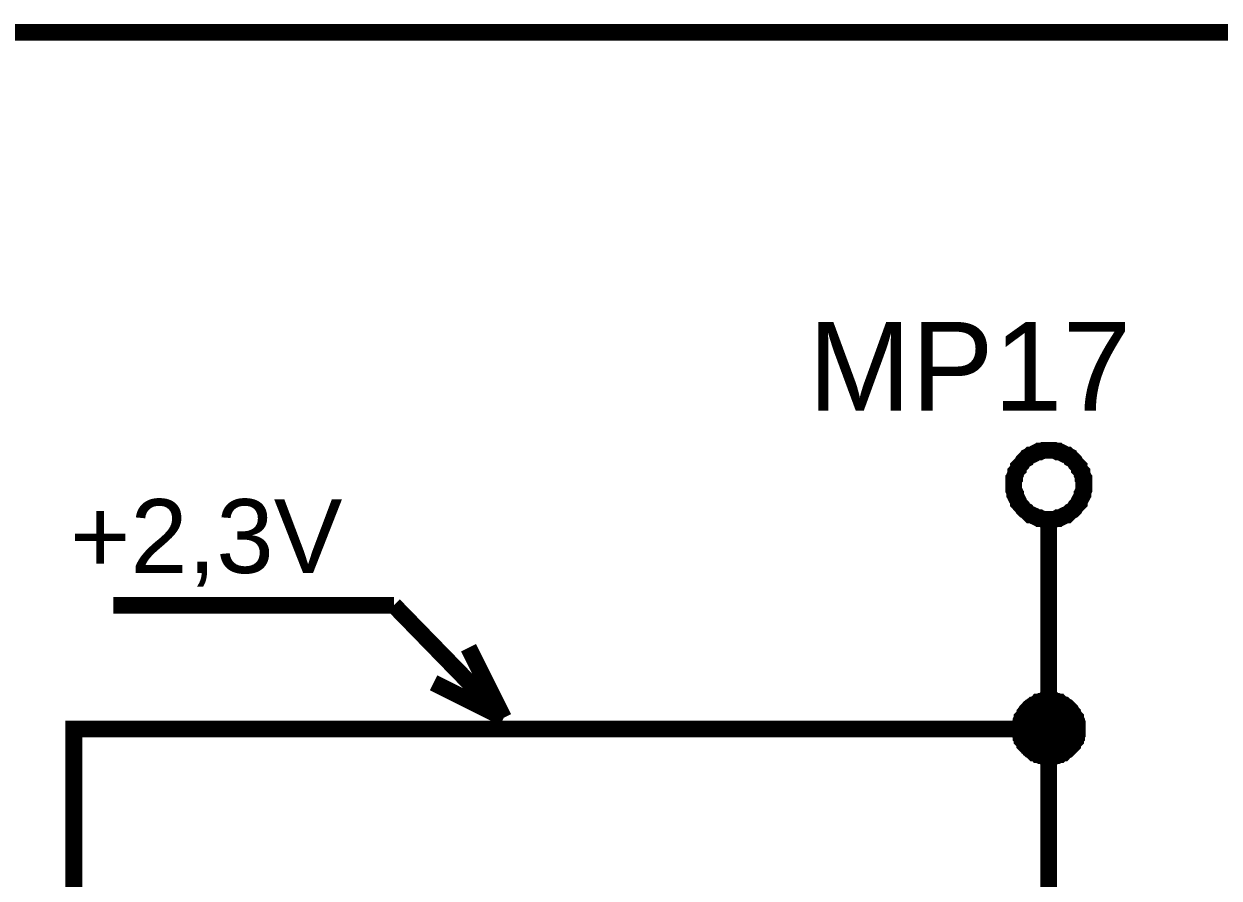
# Model space of a CAD drawing. Header units: millimetres. Extents: x -2024 to 917, y -725 to 13.
# Drawn here: x 366.23 to 387.68, y -256.47 to -241.14 of the extents above; entities that cross this region are included whole.
import ezdxf

# ---------------------------------------------------------------- set-up
doc = ezdxf.new("R2010")
doc.units = ezdxf.units.MM
doc.layers.add('Sheet', color=255, linetype='Continuous')
doc.styles.get("Standard").update_dxf_attribs({"font": 'arial.ttf'})

msp = doc.modelspace()

# ---------------------------------------------------------------- linework, layer by layer
at = {"layer": 'Sheet'}
for points, const_width in [([(322.157, -246.295), (322.157, -241.294), (334.637, -241.294), (429.607, -241.294), (434.589, -241.294)], 0.3), ([(383.992, -249.408), (383.992, -249.375), (383.992, -249.342), (383.992, -249.309), (384.009, -249.292), (384.009, -249.259), (384.025, -249.226), (384.025, -249.193), (384.042, -249.176), (384.058, -249.143), (384.075, -249.127), (384.075, -249.094), (384.091, -249.077), (384.124, -249.044), (384.141, -249.027), (384.158, -248.994), (384.174, -248.978), (384.191, -248.961), (384.224, -248.945), (384.24, -248.911), (384.273, -248.895), (384.29, -248.878), (384.323, -248.878), (384.356, -248.862), (384.373, -248.845), (384.406, -248.829), (384.439, -248.829), (384.456, -248.812), (384.489, -248.812), (384.522, -248.796), (384.555, -248.796), (384.588, -248.796), (384.621, -248.796)], 0.3), ([(384.621, -248.796), (384.588, -248.796), (384.555, -248.796), (384.522, -248.796), (384.489, -248.812), (384.456, -248.812), (384.439, -248.829), (384.406, -248.829), (384.373, -248.845), (384.356, -248.862), (384.323, -248.878), (384.29, -248.878), (384.273, -248.895), (384.24, -248.911), (384.224, -248.945), (384.191, -248.961), (384.174, -248.978), (384.158, -248.994), (384.141, -249.027), (384.124, -249.044), (384.091, -249.077), (384.075, -249.094), (384.075, -249.127), (384.058, -249.143), (384.042, -249.176), (384.025, -249.193), (384.025, -249.226), (384.009, -249.259), (384.009, -249.292), (383.992, -249.309), (383.992, -249.342), (383.992, -249.375), (383.992, -249.408)], 0.3), ([(384.621, -248.796), (384.654, -248.796), (384.687, -248.796), (384.72, -248.796), (384.753, -248.812), (384.787, -248.812), (384.803, -248.829), (384.836, -248.829), (384.869, -248.845), (384.886, -248.862), (384.919, -248.878), (384.952, -248.878), (384.969, -248.895), (385.002, -248.911), (385.018, -248.945), (385.051, -248.961), (385.068, -248.978), (385.084, -248.994), (385.101, -249.027), (385.118, -249.044), (385.151, -249.077), (385.167, -249.094), (385.167, -249.127), (385.184, -249.143), (385.2, -249.176), (385.217, -249.193), (385.217, -249.226), (385.233, -249.259), (385.233, -249.292), (385.25, -249.309), (385.25, -249.342), (385.25, -249.375), (385.25, -249.408)], 0.3), ([(385.25, -249.408), (385.25, -249.375), (385.25, -249.342), (385.25, -249.309), (385.233, -249.292), (385.233, -249.259), (385.217, -249.226), (385.217, -249.193), (385.2, -249.176), (385.184, -249.143), (385.167, -249.127), (385.167, -249.094), (385.151, -249.077), (385.118, -249.044), (385.101, -249.027), (385.084, -248.994), (385.068, -248.978), (385.051, -248.961), (385.018, -248.945), (385.002, -248.911), (384.969, -248.895), (384.952, -248.878), (384.919, -248.878), (384.886, -248.862), (384.869, -248.845), (384.836, -248.829), (384.803, -248.829), (384.787, -248.812), (384.753, -248.812), (384.72, -248.796), (384.687, -248.796), (384.654, -248.796), (384.621, -248.796)], 0.3), ([(384.621, -250.037), (384.588, -250.037), (384.555, -250.037), (384.522, -250.037), (384.489, -250.021), (384.456, -250.021), (384.439, -250.004), (384.406, -250.004), (384.373, -249.988), (384.356, -249.971), (384.323, -249.955), (384.29, -249.955), (384.273, -249.938), (384.24, -249.905), (384.224, -249.888), (384.191, -249.872), (384.174, -249.855), (384.158, -249.839), (384.141, -249.806), (384.124, -249.789), (384.091, -249.756), (384.075, -249.739), (384.075, -249.706), (384.058, -249.673), (384.042, -249.657), (384.025, -249.624), (384.025, -249.59), (384.009, -249.574), (384.009, -249.541), (383.992, -249.508), (383.992, -249.474), (383.992, -249.441), (383.992, -249.408)], 0.3), ([(383.992, -249.408), (383.992, -249.408)], 0.3), ([(383.992, -249.408), (383.992, -249.441), (383.992, -249.474), (383.992, -249.508), (384.009, -249.541), (384.009, -249.574), (384.025, -249.59), (384.025, -249.624), (384.042, -249.657), (384.058, -249.673), (384.075, -249.706), (384.075, -249.739), (384.091, -249.756), (384.124, -249.789), (384.141, -249.806), (384.158, -249.839), (384.174, -249.855), (384.191, -249.872), (384.224, -249.888), (384.24, -249.905), (384.273, -249.938), (384.29, -249.955), (384.323, -249.955), (384.356, -249.971), (384.373, -249.988), (384.406, -250.004), (384.439, -250.004), (384.456, -250.021), (384.489, -250.021), (384.522, -250.037), (384.555, -250.037), (384.588, -250.037), (384.621, -250.037)], 0.3), ([(385.25, -249.408), (385.25, -249.441), (385.25, -249.474), (385.25, -249.508), (385.233, -249.541), (385.233, -249.574), (385.217, -249.59), (385.217, -249.624), (385.2, -249.657), (385.184, -249.673), (385.167, -249.706), (385.167, -249.739), (385.151, -249.756), (385.118, -249.789), (385.101, -249.806), (385.084, -249.839), (385.068, -249.855), (385.051, -249.872), (385.018, -249.888), (385.002, -249.905), (384.969, -249.938), (384.952, -249.955), (384.919, -249.955), (384.886, -249.971), (384.869, -249.988), (384.836, -250.004), (384.803, -250.004), (384.787, -250.021), (384.753, -250.021), (384.72, -250.037), (384.687, -250.037), (384.654, -250.037), (384.621, -250.037)], 0.3), ([(384.621, -250.037), (384.654, -250.037), (384.687, -250.037), (384.72, -250.037), (384.753, -250.021), (384.787, -250.021), (384.803, -250.004), (384.836, -250.004), (384.869, -249.988), (384.886, -249.971), (384.919, -249.955), (384.952, -249.955), (384.969, -249.938), (385.002, -249.905), (385.018, -249.888), (385.051, -249.872), (385.068, -249.855), (385.084, -249.839), (385.101, -249.806), (385.118, -249.789), (385.151, -249.756), (385.167, -249.739), (385.167, -249.706), (385.184, -249.673), (385.2, -249.657), (385.217, -249.624), (385.217, -249.59), (385.233, -249.574), (385.233, -249.541), (385.25, -249.508), (385.25, -249.474), (385.25, -249.441), (385.25, -249.408)], 0.3), ([(385.25, -249.408), (385.25, -249.408), (385.25, -249.408), (385.25, -249.408), (385.25, -249.408), (385.25, -249.408), (385.25, -249.408), (385.25, -249.408), (385.25, -249.408), (385.25, -249.408), (385.25, -249.408), (385.25, -249.408), (385.25, -249.408), (385.25, -249.408), (385.25, -249.408), (385.25, -249.408), (385.25, -249.408), (385.25, -249.408), (385.25, -249.408), (385.25, -249.408), (385.25, -249.408), (385.25, -249.408), (385.25, -249.408), (385.25, -249.408), (385.25, -249.408), (385.25, -249.408), (385.25, -249.408), (385.25, -249.408), (385.25, -249.408), (385.25, -249.408), (385.25, -249.408), (385.25, -249.408), (385.25, -249.408)], 0.3), ([(385.25, -249.408), (385.25, -249.408)], 0.3), ([(384.621, -250.037), (384.621, -251.296)], 0.3), ([(384.621, -253.796), (384.621, -251.296)], 0.3), ([(372.87, -251.577), (367.838, -251.577)], 0.3), ([(374.839, -253.598), (372.87, -251.577)], 0.3), ([(374.839, -253.598), (374.21, -252.339)], 0.3), ([(374.839, -253.598), (373.581, -252.968)], 0.3), ([(384.108, -253.796), (384.108, -253.763), (384.108, -253.747), (384.108, -253.714), (384.124, -253.697), (384.124, -253.664), (384.124, -253.647), (384.141, -253.614), (384.141, -253.598), (384.158, -253.581), (384.174, -253.548), (384.191, -253.531), (384.191, -253.515), (384.207, -253.498), (384.224, -253.465), (384.24, -253.449), (384.257, -253.432), (384.273, -253.415), (384.29, -253.399), (384.323, -253.382), (384.34, -253.366), (384.356, -253.366), (384.373, -253.349), (384.406, -253.333), (384.422, -253.316), (384.439, -253.316), (384.472, -253.3), (384.489, -253.3), (384.522, -253.3), (384.538, -253.283), (384.571, -253.283), (384.588, -253.283), (384.621, -253.283)], 0.3), ([(384.108, -253.796), (384.108, -253.763), (384.108, -253.747), (384.108, -253.714), (384.124, -253.697), (384.124, -253.664), (384.124, -253.647), (384.141, -253.614), (384.141, -253.598), (384.158, -253.581), (384.174, -253.548), (384.191, -253.531), (384.191, -253.515), (384.207, -253.498), (384.224, -253.465), (384.24, -253.449), (384.257, -253.432), (384.273, -253.415), (384.29, -253.399), (384.323, -253.382), (384.34, -253.366), (384.356, -253.366), (384.373, -253.349), (384.406, -253.333), (384.422, -253.316), (384.439, -253.316), (384.472, -253.3), (384.489, -253.3), (384.522, -253.3), (384.538, -253.283), (384.571, -253.283), (384.588, -253.283), (384.621, -253.283)], 0.3), ([(384.108, -253.796), (384.108, -253.763), (384.108, -253.747), (384.108, -253.714), (384.124, -253.697), (384.124, -253.664), (384.124, -253.647), (384.141, -253.614), (384.141, -253.598), (384.158, -253.581), (384.174, -253.548), (384.191, -253.531), (384.191, -253.515), (384.207, -253.498), (384.224, -253.465), (384.24, -253.449), (384.257, -253.432), (384.273, -253.415), (384.29, -253.399), (384.323, -253.382), (384.34, -253.366), (384.356, -253.366), (384.373, -253.349), (384.406, -253.333), (384.422, -253.316), (384.439, -253.316), (384.472, -253.3), (384.489, -253.3), (384.522, -253.3), (384.538, -253.283), (384.571, -253.283), (384.588, -253.283), (384.621, -253.283)], 0.3), ([(384.108, -253.796), (384.108, -253.763), (384.108, -253.747), (384.108, -253.714), (384.124, -253.697), (384.124, -253.664), (384.124, -253.647), (384.141, -253.614), (384.141, -253.598), (384.158, -253.581), (384.174, -253.548), (384.191, -253.531), (384.191, -253.515), (384.207, -253.498), (384.224, -253.465), (384.24, -253.449), (384.257, -253.432), (384.273, -253.415), (384.29, -253.399), (384.323, -253.382), (384.34, -253.366), (384.356, -253.366), (384.373, -253.349), (384.406, -253.333), (384.422, -253.316), (384.439, -253.316), (384.472, -253.3), (384.489, -253.3), (384.522, -253.3), (384.538, -253.283), (384.571, -253.283), (384.588, -253.283), (384.621, -253.283)], 0.3), ([(384.108, -253.796), (384.108, -253.763), (384.108, -253.747), (384.108, -253.714), (384.124, -253.697), (384.124, -253.664), (384.124, -253.647), (384.141, -253.614), (384.141, -253.598), (384.158, -253.581), (384.174, -253.548), (384.191, -253.531), (384.191, -253.515), (384.207, -253.498), (384.224, -253.465), (384.24, -253.449), (384.257, -253.432), (384.273, -253.415), (384.29, -253.399), (384.323, -253.382), (384.34, -253.366), (384.356, -253.366), (384.373, -253.349), (384.406, -253.333), (384.422, -253.316), (384.439, -253.316), (384.472, -253.3), (384.489, -253.3), (384.522, -253.3), (384.538, -253.283), (384.571, -253.283), (384.588, -253.283), (384.621, -253.283)], 0.0991), ([(384.108, -253.796), (384.108, -253.763), (384.108, -253.747), (384.108, -253.714), (384.124, -253.697), (384.124, -253.664), (384.124, -253.647), (384.141, -253.614), (384.141, -253.598), (384.158, -253.581), (384.174, -253.548), (384.191, -253.531), (384.191, -253.515), (384.207, -253.498), (384.224, -253.465), (384.24, -253.449), (384.257, -253.432), (384.273, -253.415), (384.29, -253.399), (384.323, -253.382), (384.34, -253.366), (384.356, -253.366), (384.373, -253.349), (384.406, -253.333), (384.422, -253.316), (384.439, -253.316), (384.472, -253.3), (384.489, -253.3), (384.522, -253.3), (384.538, -253.283), (384.571, -253.283), (384.588, -253.283), (384.621, -253.283)], 0.0991), ([(384.108, -253.796), (384.108, -253.763), (384.108, -253.747), (384.108, -253.714), (384.124, -253.697), (384.124, -253.664), (384.124, -253.647), (384.141, -253.614), (384.141, -253.598), (384.158, -253.581), (384.174, -253.548), (384.191, -253.531), (384.191, -253.515), (384.207, -253.498), (384.224, -253.465), (384.24, -253.449), (384.257, -253.432), (384.273, -253.415), (384.29, -253.399), (384.323, -253.382), (384.34, -253.366), (384.356, -253.366), (384.373, -253.349), (384.406, -253.333), (384.422, -253.316), (384.439, -253.316), (384.472, -253.3), (384.489, -253.3), (384.522, -253.3), (384.538, -253.283), (384.571, -253.283), (384.588, -253.283), (384.621, -253.283)], 0.0991), ([(384.108, -253.796), (384.108, -253.763), (384.108, -253.747), (384.108, -253.714), (384.124, -253.697), (384.124, -253.664), (384.124, -253.647), (384.141, -253.614), (384.141, -253.598), (384.158, -253.581), (384.174, -253.548), (384.191, -253.531), (384.191, -253.515), (384.207, -253.498), (384.224, -253.465), (384.24, -253.449), (384.257, -253.432), (384.273, -253.415), (384.29, -253.399), (384.323, -253.382), (384.34, -253.366), (384.356, -253.366), (384.373, -253.349), (384.406, -253.333), (384.422, -253.316), (384.439, -253.316), (384.472, -253.3), (384.489, -253.3), (384.522, -253.3), (384.538, -253.283), (384.571, -253.283), (384.588, -253.283), (384.621, -253.283)], 0.0991), ([(384.621, -253.283), (384.621, -253.283)], 0.3), ([(384.621, -253.283), (384.654, -253.283), (384.671, -253.283), (384.704, -253.283), (384.72, -253.3), (384.753, -253.3), (384.77, -253.3), (384.803, -253.316), (384.82, -253.316), (384.836, -253.333), (384.869, -253.349), (384.886, -253.366), (384.902, -253.366), (384.919, -253.382), (384.952, -253.399), (384.969, -253.415), (384.985, -253.432), (385.002, -253.449), (385.018, -253.465), (385.035, -253.498), (385.051, -253.515), (385.051, -253.531), (385.068, -253.548), (385.084, -253.581), (385.101, -253.598), (385.101, -253.614), (385.118, -253.647), (385.118, -253.664), (385.118, -253.697), (385.134, -253.714), (385.134, -253.747), (385.134, -253.763), (385.134, -253.796)], 0.3), ([(384.621, -253.283), (384.621, -253.283)], 0.3), ([(384.621, -253.283), (384.654, -253.283), (384.671, -253.283), (384.704, -253.283), (384.72, -253.3), (384.753, -253.3), (384.77, -253.3), (384.803, -253.316), (384.82, -253.316), (384.836, -253.333), (384.869, -253.349), (384.886, -253.366), (384.902, -253.366), (384.919, -253.382), (384.952, -253.399), (384.969, -253.415), (384.985, -253.432), (385.002, -253.449), (385.018, -253.465), (385.035, -253.498), (385.051, -253.515), (385.051, -253.531), (385.068, -253.548), (385.084, -253.581), (385.101, -253.598), (385.101, -253.614), (385.118, -253.647), (385.118, -253.664), (385.118, -253.697), (385.134, -253.714), (385.134, -253.747), (385.134, -253.763), (385.134, -253.796)], 0.3), ([(384.621, -253.283), (384.621, -253.283)], 0.3), ([(384.621, -253.283), (384.654, -253.283), (384.671, -253.283), (384.704, -253.283), (384.72, -253.3), (384.753, -253.3), (384.77, -253.3), (384.803, -253.316), (384.82, -253.316), (384.836, -253.333), (384.869, -253.349), (384.886, -253.366), (384.902, -253.366), (384.919, -253.382), (384.952, -253.399), (384.969, -253.415), (384.985, -253.432), (385.002, -253.449), (385.018, -253.465), (385.035, -253.498), (385.051, -253.515), (385.051, -253.531), (385.068, -253.548), (385.084, -253.581), (385.101, -253.598), (385.101, -253.614), (385.118, -253.647), (385.118, -253.664), (385.118, -253.697), (385.134, -253.714), (385.134, -253.747), (385.134, -253.763), (385.134, -253.796)], 0.3), ([(384.621, -253.283), (384.621, -253.283)], 0.3), ([(384.621, -253.283), (384.654, -253.283), (384.671, -253.283), (384.704, -253.283), (384.72, -253.3), (384.753, -253.3), (384.77, -253.3), (384.803, -253.316), (384.82, -253.316), (384.836, -253.333), (384.869, -253.349), (384.886, -253.366), (384.902, -253.366), (384.919, -253.382), (384.952, -253.399), (384.969, -253.415), (384.985, -253.432), (385.002, -253.449), (385.018, -253.465), (385.035, -253.498), (385.051, -253.515), (385.051, -253.531), (385.068, -253.548), (385.084, -253.581), (385.101, -253.598), (385.101, -253.614), (385.118, -253.647), (385.118, -253.664), (385.118, -253.697), (385.134, -253.714), (385.134, -253.747), (385.134, -253.763), (385.134, -253.796)], 0.3), ([(384.621, -253.283), (384.621, -253.283)], 0.0991), ([(384.621, -253.283), (384.654, -253.283), (384.671, -253.283), (384.704, -253.283), (384.72, -253.3), (384.753, -253.3), (384.77, -253.3), (384.803, -253.316), (384.82, -253.316), (384.836, -253.333), (384.869, -253.349), (384.886, -253.366), (384.902, -253.366), (384.919, -253.382), (384.952, -253.399), (384.969, -253.415), (384.985, -253.432), (385.002, -253.449), (385.018, -253.465), (385.035, -253.498), (385.051, -253.515), (385.051, -253.531), (385.068, -253.548), (385.084, -253.581), (385.101, -253.598), (385.101, -253.614), (385.118, -253.647), (385.118, -253.664), (385.118, -253.697), (385.134, -253.714), (385.134, -253.747), (385.134, -253.763), (385.134, -253.796)], 0.0991), ([(384.621, -253.283), (384.621, -253.283)], 0.0991), ([(384.621, -253.283), (384.654, -253.283), (384.671, -253.283), (384.704, -253.283), (384.72, -253.3), (384.753, -253.3), (384.77, -253.3), (384.803, -253.316), (384.82, -253.316), (384.836, -253.333), (384.869, -253.349), (384.886, -253.366), (384.902, -253.366), (384.919, -253.382), (384.952, -253.399), (384.969, -253.415), (384.985, -253.432), (385.002, -253.449), (385.018, -253.465), (385.035, -253.498), (385.051, -253.515), (385.051, -253.531), (385.068, -253.548), (385.084, -253.581), (385.101, -253.598), (385.101, -253.614), (385.118, -253.647), (385.118, -253.664), (385.118, -253.697), (385.134, -253.714), (385.134, -253.747), (385.134, -253.763), (385.134, -253.796)], 0.0991), ([(384.621, -253.283), (384.621, -253.283)], 0.0991), ([(384.621, -253.283), (384.654, -253.283), (384.671, -253.283), (384.704, -253.283), (384.72, -253.3), (384.753, -253.3), (384.77, -253.3), (384.803, -253.316), (384.82, -253.316), (384.836, -253.333), (384.869, -253.349), (384.886, -253.366), (384.902, -253.366), (384.919, -253.382), (384.952, -253.399), (384.969, -253.415), (384.985, -253.432), (385.002, -253.449), (385.018, -253.465), (385.035, -253.498), (385.051, -253.515), (385.051, -253.531), (385.068, -253.548), (385.084, -253.581), (385.101, -253.598), (385.101, -253.614), (385.118, -253.647), (385.118, -253.664), (385.118, -253.697), (385.134, -253.714), (385.134, -253.747), (385.134, -253.763), (385.134, -253.796)], 0.0991), ([(384.621, -253.283), (384.621, -253.283)], 0.0991), ([(384.621, -253.283), (384.654, -253.283), (384.671, -253.283), (384.704, -253.283), (384.72, -253.3), (384.753, -253.3), (384.77, -253.3), (384.803, -253.316), (384.82, -253.316), (384.836, -253.333), (384.869, -253.349), (384.886, -253.366), (384.902, -253.366), (384.919, -253.382), (384.952, -253.399), (384.969, -253.415), (384.985, -253.432), (385.002, -253.449), (385.018, -253.465), (385.035, -253.498), (385.051, -253.515), (385.051, -253.531), (385.068, -253.548), (385.084, -253.581), (385.101, -253.598), (385.101, -253.614), (385.118, -253.647), (385.118, -253.664), (385.118, -253.697), (385.134, -253.714), (385.134, -253.747), (385.134, -253.763), (385.134, -253.796)], 0.0991), ([(369.626, -261.298), (367.127, -261.298), (367.127, -253.796), (384.621, -253.796), (384.621, -263.781), (382.122, -263.781)], 0.3), ([(384.621, -254.293), (384.588, -254.293), (384.571, -254.293), (384.538, -254.293), (384.522, -254.277), (384.489, -254.277), (384.472, -254.277), (384.439, -254.26), (384.422, -254.26), (384.406, -254.243), (384.373, -254.227), (384.356, -254.227), (384.34, -254.21), (384.323, -254.194), (384.29, -254.177), (384.273, -254.161), (384.257, -254.144), (384.24, -254.128), (384.224, -254.111), (384.207, -254.094), (384.191, -254.078), (384.191, -254.061), (384.174, -254.028), (384.158, -254.012), (384.141, -253.995), (384.141, -253.962), (384.124, -253.945), (384.124, -253.929), (384.124, -253.896), (384.108, -253.879), (384.108, -253.846), (384.108, -253.829), (384.108, -253.796)], 0.3), ([(384.108, -253.796), (384.108, -253.796)], 0.3), ([(384.621, -254.293), (384.588, -254.293), (384.571, -254.293), (384.538, -254.293), (384.522, -254.277), (384.489, -254.277), (384.472, -254.277), (384.439, -254.26), (384.422, -254.26), (384.406, -254.243), (384.373, -254.227), (384.356, -254.227), (384.34, -254.21), (384.323, -254.194), (384.29, -254.177), (384.273, -254.161), (384.257, -254.144), (384.24, -254.128), (384.224, -254.111), (384.207, -254.094), (384.191, -254.078), (384.191, -254.061), (384.174, -254.028), (384.158, -254.012), (384.141, -253.995), (384.141, -253.962), (384.124, -253.945), (384.124, -253.929), (384.124, -253.896), (384.108, -253.879), (384.108, -253.846), (384.108, -253.829), (384.108, -253.796)], 0.3), ([(384.108, -253.796), (384.108, -253.796)], 0.3), ([(384.621, -254.293), (384.588, -254.293), (384.571, -254.293), (384.538, -254.293), (384.522, -254.277), (384.489, -254.277), (384.472, -254.277), (384.439, -254.26), (384.422, -254.26), (384.406, -254.243), (384.373, -254.227), (384.356, -254.227), (384.34, -254.21), (384.323, -254.194), (384.29, -254.177), (384.273, -254.161), (384.257, -254.144), (384.24, -254.128), (384.224, -254.111), (384.207, -254.094), (384.191, -254.078), (384.191, -254.061), (384.174, -254.028), (384.158, -254.012), (384.141, -253.995), (384.141, -253.962), (384.124, -253.945), (384.124, -253.929), (384.124, -253.896), (384.108, -253.879), (384.108, -253.846), (384.108, -253.829), (384.108, -253.796)], 0.3), ([(384.108, -253.796), (384.108, -253.796)], 0.3), ([(384.621, -254.293), (384.588, -254.293), (384.571, -254.293), (384.538, -254.293), (384.522, -254.277), (384.489, -254.277), (384.472, -254.277), (384.439, -254.26), (384.422, -254.26), (384.406, -254.243), (384.373, -254.227), (384.356, -254.227), (384.34, -254.21), (384.323, -254.194), (384.29, -254.177), (384.273, -254.161), (384.257, -254.144), (384.24, -254.128), (384.224, -254.111), (384.207, -254.094), (384.191, -254.078), (384.191, -254.061), (384.174, -254.028), (384.158, -254.012), (384.141, -253.995), (384.141, -253.962), (384.124, -253.945), (384.124, -253.929), (384.124, -253.896), (384.108, -253.879), (384.108, -253.846), (384.108, -253.829), (384.108, -253.796)], 0.3), ([(384.108, -253.796), (384.108, -253.796)], 0.3), ([(385.134, -253.796), (385.134, -253.829), (385.134, -253.846), (385.134, -253.879), (385.118, -253.896), (385.118, -253.929), (385.118, -253.945), (385.101, -253.962), (385.101, -253.995), (385.084, -254.012), (385.068, -254.028), (385.051, -254.061), (385.051, -254.078), (385.035, -254.094), (385.018, -254.111), (385.002, -254.128), (384.985, -254.144), (384.969, -254.161), (384.952, -254.177), (384.919, -254.194), (384.902, -254.21), (384.886, -254.227), (384.869, -254.227), (384.836, -254.243), (384.82, -254.26), (384.803, -254.26), (384.77, -254.277), (384.753, -254.277), (384.72, -254.277), (384.704, -254.293), (384.671, -254.293), (384.654, -254.293), (384.621, -254.293)], 0.3), ([(385.134, -253.796), (385.134, -253.829), (385.134, -253.846), (385.134, -253.879), (385.118, -253.896), (385.118, -253.929), (385.118, -253.945), (385.101, -253.962), (385.101, -253.995), (385.084, -254.012), (385.068, -254.028), (385.051, -254.061), (385.051, -254.078), (385.035, -254.094), (385.018, -254.111), (385.002, -254.128), (384.985, -254.144), (384.969, -254.161), (384.952, -254.177), (384.919, -254.194), (384.902, -254.21), (384.886, -254.227), (384.869, -254.227), (384.836, -254.243), (384.82, -254.26), (384.803, -254.26), (384.77, -254.277), (384.753, -254.277), (384.72, -254.277), (384.704, -254.293), (384.671, -254.293), (384.654, -254.293), (384.621, -254.293)], 0.3), ([(385.134, -253.796), (385.134, -253.829), (385.134, -253.846), (385.134, -253.879), (385.118, -253.896), (385.118, -253.929), (385.118, -253.945), (385.101, -253.962), (385.101, -253.995), (385.084, -254.012), (385.068, -254.028), (385.051, -254.061), (385.051, -254.078), (385.035, -254.094), (385.018, -254.111), (385.002, -254.128), (384.985, -254.144), (384.969, -254.161), (384.952, -254.177), (384.919, -254.194), (384.902, -254.21), (384.886, -254.227), (384.869, -254.227), (384.836, -254.243), (384.82, -254.26), (384.803, -254.26), (384.77, -254.277), (384.753, -254.277), (384.72, -254.277), (384.704, -254.293), (384.671, -254.293), (384.654, -254.293), (384.621, -254.293)], 0.3), ([(385.134, -253.796), (385.134, -253.829), (385.134, -253.846), (385.134, -253.879), (385.118, -253.896), (385.118, -253.929), (385.118, -253.945), (385.101, -253.962), (385.101, -253.995), (385.084, -254.012), (385.068, -254.028), (385.051, -254.061), (385.051, -254.078), (385.035, -254.094), (385.018, -254.111), (385.002, -254.128), (384.985, -254.144), (384.969, -254.161), (384.952, -254.177), (384.919, -254.194), (384.902, -254.21), (384.886, -254.227), (384.869, -254.227), (384.836, -254.243), (384.82, -254.26), (384.803, -254.26), (384.77, -254.277), (384.753, -254.277), (384.72, -254.277), (384.704, -254.293), (384.671, -254.293), (384.654, -254.293), (384.621, -254.293)], 0.3), ([(385.134, -253.796), (385.134, -253.796), (385.134, -253.796), (385.134, -253.796), (385.134, -253.796), (385.134, -253.796), (385.134, -253.796), (385.134, -253.796), (385.134, -253.796), (385.134, -253.796), (385.134, -253.796), (385.134, -253.796), (385.134, -253.796), (385.134, -253.796), (385.134, -253.796), (385.134, -253.796), (385.134, -253.796), (385.134, -253.796), (385.134, -253.796), (385.134, -253.796), (385.134, -253.796), (385.134, -253.796), (385.134, -253.796), (385.134, -253.796), (385.134, -253.796), (385.134, -253.796), (385.134, -253.796), (385.134, -253.796), (385.134, -253.796), (385.134, -253.796), (385.134, -253.796), (385.134, -253.796), (385.134, -253.796)], 0.3), ([(385.134, -253.796), (385.134, -253.796)], 0.3), ([(385.134, -253.796), (385.134, -253.796), (385.134, -253.796), (385.134, -253.796), (385.134, -253.796), (385.134, -253.796), (385.134, -253.796), (385.134, -253.796), (385.134, -253.796), (385.134, -253.796), (385.134, -253.796), (385.134, -253.796), (385.134, -253.796), (385.134, -253.796), (385.134, -253.796), (385.134, -253.796), (385.134, -253.796), (385.134, -253.796), (385.134, -253.796), (385.134, -253.796), (385.134, -253.796), (385.134, -253.796), (385.134, -253.796), (385.134, -253.796), (385.134, -253.796), (385.134, -253.796), (385.134, -253.796), (385.134, -253.796), (385.134, -253.796), (385.134, -253.796), (385.134, -253.796), (385.134, -253.796), (385.134, -253.796)], 0.3), ([(385.134, -253.796), (385.134, -253.796)], 0.3), ([(385.134, -253.796), (385.134, -253.796), (385.134, -253.796), (385.134, -253.796), (385.134, -253.796), (385.134, -253.796), (385.134, -253.796), (385.134, -253.796), (385.134, -253.796), (385.134, -253.796), (385.134, -253.796), (385.134, -253.796), (385.134, -253.796), (385.134, -253.796), (385.134, -253.796), (385.134, -253.796), (385.134, -253.796), (385.134, -253.796), (385.134, -253.796), (385.134, -253.796), (385.134, -253.796), (385.134, -253.796), (385.134, -253.796), (385.134, -253.796), (385.134, -253.796), (385.134, -253.796), (385.134, -253.796), (385.134, -253.796), (385.134, -253.796), (385.134, -253.796), (385.134, -253.796), (385.134, -253.796), (385.134, -253.796)], 0.3), ([(385.134, -253.796), (385.134, -253.796)], 0.3), ([(385.134, -253.796), (385.134, -253.796), (385.134, -253.796), (385.134, -253.796), (385.134, -253.796), (385.134, -253.796), (385.134, -253.796), (385.134, -253.796), (385.134, -253.796), (385.134, -253.796), (385.134, -253.796), (385.134, -253.796), (385.134, -253.796), (385.134, -253.796), (385.134, -253.796), (385.134, -253.796), (385.134, -253.796), (385.134, -253.796), (385.134, -253.796), (385.134, -253.796), (385.134, -253.796), (385.134, -253.796), (385.134, -253.796), (385.134, -253.796), (385.134, -253.796), (385.134, -253.796), (385.134, -253.796), (385.134, -253.796), (385.134, -253.796), (385.134, -253.796), (385.134, -253.796), (385.134, -253.796), (385.134, -253.796)], 0.3), ([(385.134, -253.796), (385.134, -253.796)], 0.3), ([(384.621, -254.293), (384.588, -254.293), (384.571, -254.293), (384.538, -254.293), (384.522, -254.277), (384.489, -254.277), (384.472, -254.277), (384.439, -254.26), (384.422, -254.26), (384.406, -254.243), (384.373, -254.227), (384.356, -254.227), (384.34, -254.21), (384.323, -254.194), (384.29, -254.177), (384.273, -254.161), (384.257, -254.144), (384.24, -254.128), (384.224, -254.111), (384.207, -254.094), (384.191, -254.078), (384.191, -254.061), (384.174, -254.028), (384.158, -254.012), (384.141, -253.995), (384.141, -253.962), (384.124, -253.945), (384.124, -253.929), (384.124, -253.896), (384.108, -253.879), (384.108, -253.846), (384.108, -253.829), (384.108, -253.796)], 0.0991), ([(384.108, -253.796), (384.108, -253.796)], 0.0991), ([(384.621, -254.293), (384.588, -254.293), (384.571, -254.293), (384.538, -254.293), (384.522, -254.277), (384.489, -254.277), (384.472, -254.277), (384.439, -254.26), (384.422, -254.26), (384.406, -254.243), (384.373, -254.227), (384.356, -254.227), (384.34, -254.21), (384.323, -254.194), (384.29, -254.177), (384.273, -254.161), (384.257, -254.144), (384.24, -254.128), (384.224, -254.111), (384.207, -254.094), (384.191, -254.078), (384.191, -254.061), (384.174, -254.028), (384.158, -254.012), (384.141, -253.995), (384.141, -253.962), (384.124, -253.945), (384.124, -253.929), (384.124, -253.896), (384.108, -253.879), (384.108, -253.846), (384.108, -253.829), (384.108, -253.796)], 0.0991), ([(384.108, -253.796), (384.108, -253.796)], 0.0991), ([(384.621, -254.293), (384.588, -254.293), (384.571, -254.293), (384.538, -254.293), (384.522, -254.277), (384.489, -254.277), (384.472, -254.277), (384.439, -254.26), (384.422, -254.26), (384.406, -254.243), (384.373, -254.227), (384.356, -254.227), (384.34, -254.21), (384.323, -254.194), (384.29, -254.177), (384.273, -254.161), (384.257, -254.144), (384.24, -254.128), (384.224, -254.111), (384.207, -254.094), (384.191, -254.078), (384.191, -254.061), (384.174, -254.028), (384.158, -254.012), (384.141, -253.995), (384.141, -253.962), (384.124, -253.945), (384.124, -253.929), (384.124, -253.896), (384.108, -253.879), (384.108, -253.846), (384.108, -253.829), (384.108, -253.796)], 0.0991), ([(384.108, -253.796), (384.108, -253.796)], 0.0991), ([(384.621, -254.293), (384.588, -254.293), (384.571, -254.293), (384.538, -254.293), (384.522, -254.277), (384.489, -254.277), (384.472, -254.277), (384.439, -254.26), (384.422, -254.26), (384.406, -254.243), (384.373, -254.227), (384.356, -254.227), (384.34, -254.21), (384.323, -254.194), (384.29, -254.177), (384.273, -254.161), (384.257, -254.144), (384.24, -254.128), (384.224, -254.111), (384.207, -254.094), (384.191, -254.078), (384.191, -254.061), (384.174, -254.028), (384.158, -254.012), (384.141, -253.995), (384.141, -253.962), (384.124, -253.945), (384.124, -253.929), (384.124, -253.896), (384.108, -253.879), (384.108, -253.846), (384.108, -253.829), (384.108, -253.796)], 0.0991), ([(384.108, -253.796), (384.108, -253.796)], 0.0991), ([(385.134, -253.796), (385.134, -253.829), (385.134, -253.846), (385.134, -253.879), (385.118, -253.896), (385.118, -253.929), (385.118, -253.945), (385.101, -253.962), (385.101, -253.995), (385.084, -254.012), (385.068, -254.028), (385.051, -254.061), (385.051, -254.078), (385.035, -254.094), (385.018, -254.111), (385.002, -254.128), (384.985, -254.144), (384.969, -254.161), (384.952, -254.177), (384.919, -254.194), (384.902, -254.21), (384.886, -254.227), (384.869, -254.227), (384.836, -254.243), (384.82, -254.26), (384.803, -254.26), (384.77, -254.277), (384.753, -254.277), (384.72, -254.277), (384.704, -254.293), (384.671, -254.293), (384.654, -254.293), (384.621, -254.293)], 0.0991), ([(385.134, -253.796), (385.134, -253.829), (385.134, -253.846), (385.134, -253.879), (385.118, -253.896), (385.118, -253.929), (385.118, -253.945), (385.101, -253.962), (385.101, -253.995), (385.084, -254.012), (385.068, -254.028), (385.051, -254.061), (385.051, -254.078), (385.035, -254.094), (385.018, -254.111), (385.002, -254.128), (384.985, -254.144), (384.969, -254.161), (384.952, -254.177), (384.919, -254.194), (384.902, -254.21), (384.886, -254.227), (384.869, -254.227), (384.836, -254.243), (384.82, -254.26), (384.803, -254.26), (384.77, -254.277), (384.753, -254.277), (384.72, -254.277), (384.704, -254.293), (384.671, -254.293), (384.654, -254.293), (384.621, -254.293)], 0.0991), ([(385.134, -253.796), (385.134, -253.829), (385.134, -253.846), (385.134, -253.879), (385.118, -253.896), (385.118, -253.929), (385.118, -253.945), (385.101, -253.962), (385.101, -253.995), (385.084, -254.012), (385.068, -254.028), (385.051, -254.061), (385.051, -254.078), (385.035, -254.094), (385.018, -254.111), (385.002, -254.128), (384.985, -254.144), (384.969, -254.161), (384.952, -254.177), (384.919, -254.194), (384.902, -254.21), (384.886, -254.227), (384.869, -254.227), (384.836, -254.243), (384.82, -254.26), (384.803, -254.26), (384.77, -254.277), (384.753, -254.277), (384.72, -254.277), (384.704, -254.293), (384.671, -254.293), (384.654, -254.293), (384.621, -254.293)], 0.0991), ([(385.134, -253.796), (385.134, -253.829), (385.134, -253.846), (385.134, -253.879), (385.118, -253.896), (385.118, -253.929), (385.118, -253.945), (385.101, -253.962), (385.101, -253.995), (385.084, -254.012), (385.068, -254.028), (385.051, -254.061), (385.051, -254.078), (385.035, -254.094), (385.018, -254.111), (385.002, -254.128), (384.985, -254.144), (384.969, -254.161), (384.952, -254.177), (384.919, -254.194), (384.902, -254.21), (384.886, -254.227), (384.869, -254.227), (384.836, -254.243), (384.82, -254.26), (384.803, -254.26), (384.77, -254.277), (384.753, -254.277), (384.72, -254.277), (384.704, -254.293), (384.671, -254.293), (384.654, -254.293), (384.621, -254.293)], 0.0991), ([(385.134, -253.796), (385.134, -253.796), (385.134, -253.796), (385.134, -253.796), (385.134, -253.796), (385.134, -253.796), (385.134, -253.796), (385.134, -253.796), (385.134, -253.796), (385.134, -253.796), (385.134, -253.796), (385.134, -253.796), (385.134, -253.796), (385.134, -253.796), (385.134, -253.796), (385.134, -253.796), (385.134, -253.796), (385.134, -253.796), (385.134, -253.796), (385.134, -253.796), (385.134, -253.796), (385.134, -253.796), (385.134, -253.796), (385.134, -253.796), (385.134, -253.796), (385.134, -253.796), (385.134, -253.796), (385.134, -253.796), (385.134, -253.796), (385.134, -253.796), (385.134, -253.796), (385.134, -253.796), (385.134, -253.796)], 0.0991), ([(385.134, -253.796), (385.134, -253.796)], 0.0991), ([(385.134, -253.796), (385.134, -253.796), (385.134, -253.796), (385.134, -253.796), (385.134, -253.796), (385.134, -253.796), (385.134, -253.796), (385.134, -253.796), (385.134, -253.796), (385.134, -253.796), (385.134, -253.796), (385.134, -253.796), (385.134, -253.796), (385.134, -253.796), (385.134, -253.796), (385.134, -253.796), (385.134, -253.796), (385.134, -253.796), (385.134, -253.796), (385.134, -253.796), (385.134, -253.796), (385.134, -253.796), (385.134, -253.796), (385.134, -253.796), (385.134, -253.796), (385.134, -253.796), (385.134, -253.796), (385.134, -253.796), (385.134, -253.796), (385.134, -253.796), (385.134, -253.796), (385.134, -253.796), (385.134, -253.796)], 0.0991), ([(385.134, -253.796), (385.134, -253.796)], 0.0991), ([(385.134, -253.796), (385.134, -253.796), (385.134, -253.796), (385.134, -253.796), (385.134, -253.796), (385.134, -253.796), (385.134, -253.796), (385.134, -253.796), (385.134, -253.796), (385.134, -253.796), (385.134, -253.796), (385.134, -253.796), (385.134, -253.796), (385.134, -253.796), (385.134, -253.796), (385.134, -253.796), (385.134, -253.796), (385.134, -253.796), (385.134, -253.796), (385.134, -253.796), (385.134, -253.796), (385.134, -253.796), (385.134, -253.796), (385.134, -253.796), (385.134, -253.796), (385.134, -253.796), (385.134, -253.796), (385.134, -253.796), (385.134, -253.796), (385.134, -253.796), (385.134, -253.796), (385.134, -253.796), (385.134, -253.796)], 0.0991), ([(385.134, -253.796), (385.134, -253.796)], 0.0991), ([(385.134, -253.796), (385.134, -253.796), (385.134, -253.796), (385.134, -253.796), (385.134, -253.796), (385.134, -253.796), (385.134, -253.796), (385.134, -253.796), (385.134, -253.796), (385.134, -253.796), (385.134, -253.796), (385.134, -253.796), (385.134, -253.796), (385.134, -253.796), (385.134, -253.796), (385.134, -253.796), (385.134, -253.796), (385.134, -253.796), (385.134, -253.796), (385.134, -253.796), (385.134, -253.796), (385.134, -253.796), (385.134, -253.796), (385.134, -253.796), (385.134, -253.796), (385.134, -253.796), (385.134, -253.796), (385.134, -253.796), (385.134, -253.796), (385.134, -253.796), (385.134, -253.796), (385.134, -253.796), (385.134, -253.796)], 0.0991), ([(385.134, -253.796), (385.134, -253.796)], 0.0991)]:
    msp.add_lwpolyline(points, dxfattribs=dict(at, const_width=const_width))
at = {"layer": 'Sheet', "const_width": 0.508}
msp.add_lwpolyline([(384.335, -253.782, 1), (384.843, -253.782, 1)], format="xyb", close=True, dxfattribs=at)

# ---------------------------------------------------------------- texts
at = {"layer": 'Sheet'}
for s, height, p in [('MP17', 1.5897, (380.301, -248.084)), ('+2,3V', 1.3247, (367.06, -250.998))]:
    msp.add_text(s, height=height, dxfattribs=at).set_placement(p)

doc.saveas('drawing.dxf')
